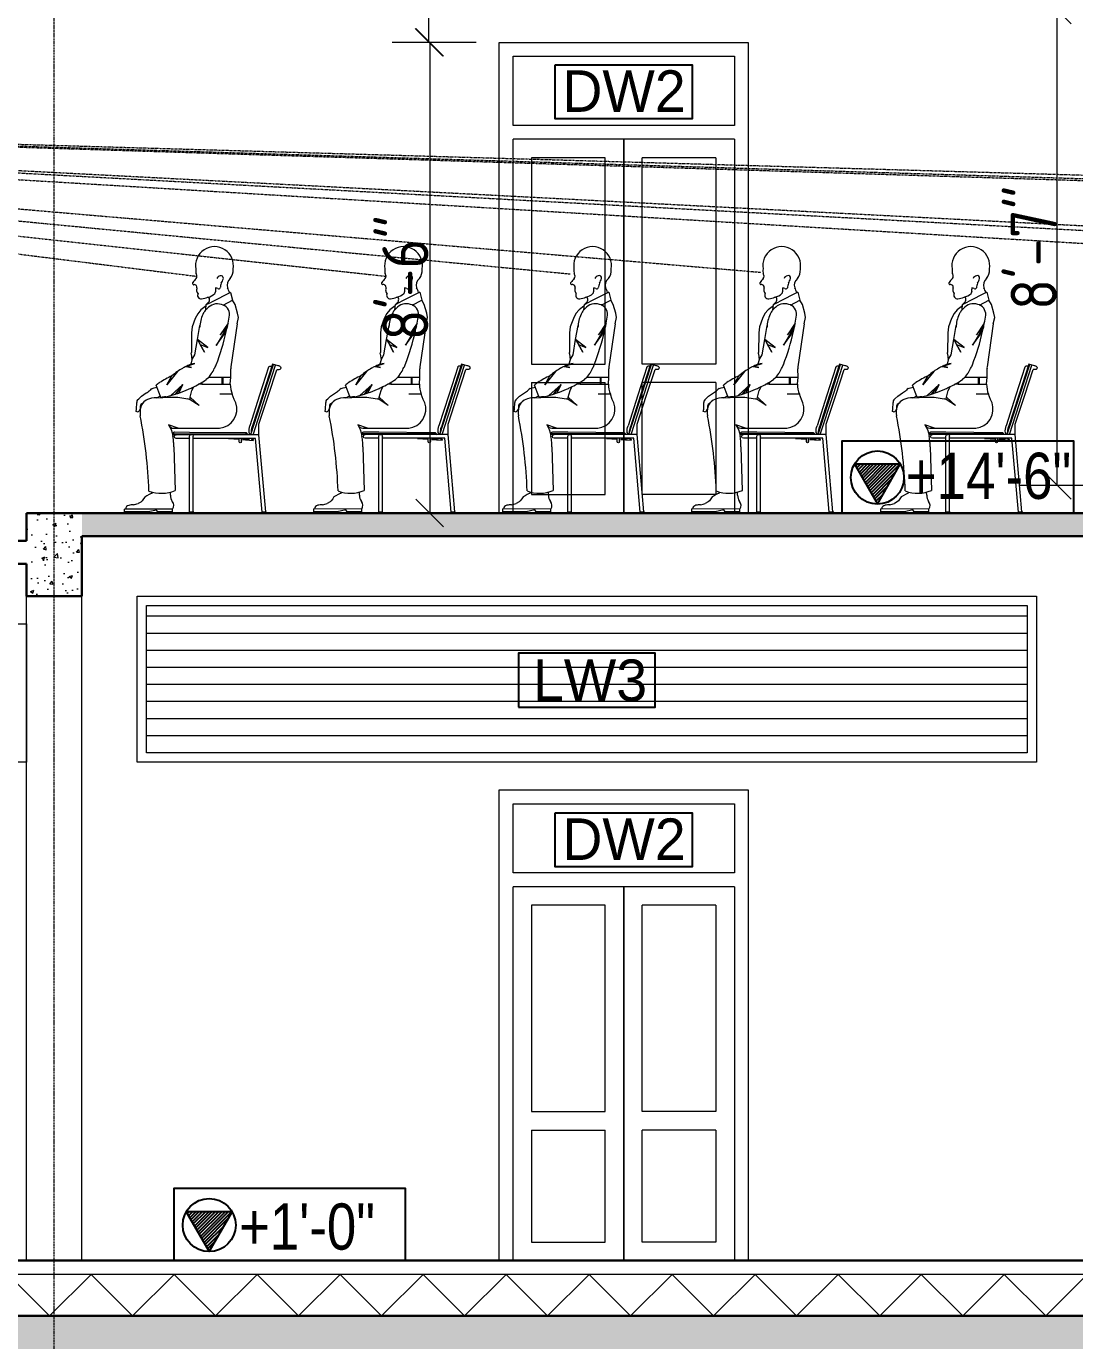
# Model space of a CAD drawing. Extents: x -95606 to 113309, y -42160 to -940.
# Drawn here: x -31186.8 to -30959.4, y -17771.3 to -17486.4 of the extents above; entities that cross this region are included whole.
import ezdxf

# ---------------------------------------------------------------- set-up
doc = ezdxf.new("R2010")
doc.units = 0
doc.header["$LTSCALE"] = 0.02
doc.header["$MEASUREMENT"] = 0
doc.header["$PDMODE"] = 3
doc.header["$PDSIZE"] = -2
for name, pattern in [('( Dashed )', [0.75, 0.5, -0.25]), ('ACAD_ISO04W100', [30, 24, -3, 0, -3]), ('CENTERX2', [101.6, 63.5, -12.7, 12.7, -12.7])]:
    doc.linetypes.add(name, pattern=pattern)
doc.layers.get('0').update_dxf_attribs({"linetype": 'CONTINUOUS'})
doc.layers.get('DEFPOINTS').update_dxf_attribs({"linetype": 'CONTINUOUS'})
for name, color, linetype, lineweight in [('DOOR WIN TEXT', 102, 'CONTINUOUS', 25), ('Hatch', 252, 'CONTINUOUS', 9), ('RBH CENTER LINE', 1, 'ACAD_ISO04W100', 13), ('RBH DIMENSIONS', 8, 'CONTINUOUS', 15), ('RBH hatch', 43, 'CONTINUOUS', 0), ('RBH TEXT', 50, 'CONTINUOUS', 13), ('RBH TEXT FRAME', 90, 'CONTINUOUS', 25), ('RBH WALL - 0.13', 253, 'CONTINUOUS', 13), ('RBH WALL - 0.18', 252, 'CONTINUOUS', 18), ('RBH WALL - 0.30', 7, 'CONTINUOUS', 30), ('RBH-FURNITURE', 112, 'CONTINUOUS', 15)]:
    doc.layers.add(name, color=color, linetype=linetype, lineweight=lineweight)
doc.layers.add('RBH DO & WIN', color=7, linetype='CONTINUOUS', lineweight=9, true_color=0x8a008a)
doc.styles.add('RBH-225', font='ARIALN.TTF', dxfattribs={"height": 225})
doc.styles.add('RBH-TEXT', font='ARIALN.TTF', dxfattribs={"height": 175})
doc.styles.get("Standard").update_dxf_attribs({"font": 'ISOCP'})
doc.dimstyles.new('RBH DIM 01', dxfattribs={"dimtxt": 10, "dimasz": 6, "dimexe": 8, "dimexo": 5, "dimgap": 0.09, "dimtad": 1, "dimdec": 0, "dimzin": 0, "dimdsep": 46, "dimlunit": 4, "dimtxsty": 'Standard', "dimblk": 'OBLIQUE', "dimcen": 0.09, "dimclrd": 4, "dimclre": 1, "dimclrt": 2, "dimadec": 0, "dimazin": 0, "dimtfac": 1, "dimtdec": 0, "dimtofl": 0, "dimtmove": 0, "dimatfit": 3, "dimldrblk": 'OPEN30', "dimfxl": 1, "dimtolj": 1, "dimtzin": 0, "dimlwd": -1, "dimlwe": -1, "dimarcsym": 0})
pattern_1 = [(50, (-400882.442, -522400.5036), (7.172601826, -0.62752135), [0.75, -8.25]), (355, (-400882.442, -522400.5036), (-1.38751334, 7.52192134), [0.6, -6.6]), (100.4514445, (-400881.8446, -522400.556), (5.78508847, 6.89439991), [0.63740192, -7.01142112]), (46.1842, (-400882.442, -522398.504), (10.67241331, -1.65519281), [1.125, -12.375]), (96.6356355, (-400881.553, -522398.642), (9.34661946, 9.741186), [0.95610342, -10.5171376]), (351.184164, (-400882.442, -522398.504), (9.34661945, 9.741186), [0.9, -9.90000001]), (21, (-400881.442, -522399.0036), (5.96907052, -4.026188907), [0.75, -8.25]), (326, (-400881.442, -522399.0036), (2.43315332, 7.25150045), [0.6, -6.6]), (71.4514447, (-400880.945, -522399.339), (8.40222377, 3.22531153), [0.6374019, -7.01142112]), (37.5, (-400882.4423, -522400.5036), (0.121598553, 3.328938538), [0, -6.52, 0, -6.7, 0, -6.625]), (7.5, (-400882.4423, -522400.5036), (2.630695374, 3.944117119), [0, -3.82, 0, -6.37, 0, -2.525]), (327.5, (-400884.6723, -522400.5036), (5.338224362, -0.225548717), [0, -2.5, 0, -7.8, 0, -10.35]), (317.5, (-400885.6723, -522400.5036), (5.831861693, 1.001049823), [0, -3.25, 0, -5.18, 0, -7.35])]

# ---------------------------------------------------------------- blocks, each defined once
blk = doc.blocks.new('GG5')
at = {"layer": 'RBH-FURNITURE'}
for p, q in [((-13.62, 15.69), (-13.42, 15.69)), ((-13.62, 14.89), (-13.16, 14.89)), ((-13.42, 15.69), (-12.18, 16.1)), ((-11.33, 9.35), (-13.16, 14.89)), ((-10.75, 9.35), (-12.86, 15.88)), ((-10.25, 9.35), (-12.4, 16.03)), ((-12.18, 16.1), (-10.02, 9.35)), ((-11.36, 15.41), (-9.42, 9.35)), ((-9.27, 3.1), (-11.33, 9.35)), ((-8, 0.8), (-10.75, 9.35)), ((-7.51, 0.85), (-10.25, 9.35)), ((-10.02, 9.35), (-7.83, 2.47)), ((-9.42, 9.35), (-7.31, 2.72)), ((-10.73, -15.93), (-9.27, 0.8)), ((-9.94, -16), (-8.54, 0)), ((-9.27, 0.8), (-6.69, 0.8)), ((-8.54, 0), (-4.97, 0)), ((-7.13, 1.21), (-7.32, 0.8)), ((-6.66, 0.95), (-6.82, 0.8)), ((-6.66, 0.95), (-6.69, 0.8)), ((-6.69, 0.8), (5.19, 0.8)), ((-6.66, 0.95), (5.77, 0.95)), ((-6.53, 0.95), (-6.53, 1.13)), ((5.77, 1.37), (-6.37, 1.29)), ((-5.78, 0), (-5.45, 0)), ((-5.45, -0.72), (-5.45, 0)), ((-4.97, 0), (4.97, 0)), ((-4.97, -0.72), (-4.97, 0)), ((4.97, 0), (4.97, 0.48)), ((4.97, 0.08), (4.97, 0.09)), ((4.97, 0.07), (4.97, 0.08)), ((4.97, -16), (4.97, 0)), ((5.56, 0.8), (9.46, 0.8)), ((9.02, 1.39), (5.77, 1.37)), ((5.77, 0.95), (9.46, 0.95)), ((5.77, 0.48), (5.77, 0.48)), ((5.77, 0), (5.77, 0.48)), ((5.77, 0.09), (5.77, 0.08)), ((5.77, 0.08), (5.77, 0.07)), ((5.77, -16), (5.77, 0)), ((5.77, 0), (8.69, 0)), ((9.26, 1.15), (9.26, 0.95)), ((9.46, 0.95), (9.46, 0.8)), ((-7.7, -0.01), (-7.98, -0.27)), ((-5.54, -0.24), (-7.98, -0.43)), ((-7.98, -0.27), (-7.98, -0.43)), ((-7.8, -0.11), (-7.8, -0.01)), ((-6.01, -0.18), (-6.75, -0.18)), ((-2.63, -0.01), (-4.97, -0.2)), ((-10.85, -16.12), (-10.83, -15.92)), ((-10.85, -16.12), (-9.85, -16.21)), ((-10.83, -15.92), (-9.84, -16.01)), ((-9.85, -16.21), (-9.84, -16.01)), ((4.87, -16.2), (4.87, -16)), ((4.87, -16), (5.87, -16)), ((4.87, -16.2), (5.87, -16.2)), ((5.87, -16.2), (5.87, -16))]:
    blk.add_line(p, q, dxfattribs=at)
at = {"layer": 'RBH-FURNITURE', "ltscale": 0.75}
blk.add_line((-9.27, 0.8), (-9.27, 3.1), dxfattribs=at)
at = {"layer": 'RBH-FURNITURE'}
for centre, radius, start, end in [((-13.62, 15.29), 0.4, 89.9996, 271.6586), ((-11.74, 15.29), 0.401, 17.896, 132.766), ((-11.71, 1.18), 4.09, 0.0294, 18.3736), ((-6.75, 1.1), 0.8, 197.8526, 201.9154), ((-6.75, 1.1), 1.28, 239.1233, 270), ((-10.38, 1.59), 3.27, 353.2419, 20.1196), ((-24.39, 18.73), 25.02, 314.2221, 315.6648), ((-6.37, 1.13), 0.16, 90.337, 180), ((-6.01, 0.06), 0.24, 194.1302, 345.8698), ((5.37, 0.44), 0.402, 5.8384, 175.0625), ((8.69, 0.4), 0.4, 0.0017, 90), ((8.69, 0.4), 0.4, 270, 359.9998), ((8.69, 0.4), 0.4, 270, 270.4497), ((9.02, 1.15), 0.24, 359.9988, 89.9501), ((-39.8, 34.48), 47.23, 312.3525, 313.1175), ((-5.21, -0.72), 0.24, 180, 0)]:
    blk.add_arc(centre, radius, start, end, dxfattribs=at)
blk = doc.blocks.new('btyr')
at = {"color": 7, "lineweight": 5}
for p, q in [((125.8, 467.3), (21.8, 415.1)), ((125.8, 467.3), (136.4, 425.6)), ((-35.3, 372.8), (-52.6, 352)), ((-6.8, 393.7), (-35.3, 372.8)), ((-9.1, 372.4), (-6, 400.9)), ((-6, 400.9), (8.2, 415.6)), ((-6, 400.9), (21.8, 415.1)), ((85.2, 398.3), (136.4, 425.6)), ((150.1, 401.3), (136.4, 425.6)), ((163.6, 354), (150.1, 401.3)), ((-66.4, 326), (-82.7, 280.8)), ((-52.6, 352), (-66.4, 326)), ((-53.8, 211.8), (-40.7, 288.3)), ((111.6, 300.3), (69.5, 236.6)), ((160.4, 296.4), (126.4, 63.6)), ((160.4, 296.4), (168.1, 331.5)), ((168.1, 331.5), (163.6, 354)), ((-86.3, 248.4), (-87.3, 140.8)), ((-82.7, 280.8), (-86.3, 248.4)), ((108.1, 282.1), (48, 180.1)), ((48, 180.1), (102.4, 255.8)), ((69.5, 236.6), (108.1, 282.1)), ((-68.2, 128.5), (-53.8, 211.8)), ((-53.8, 211.8), (-38.6, 184.5)), ((2, 168.8), (-53.8, 211.8)), ((-38.6, 184.5), (2, 168.8)), ((-15.6, 143.4), (-38.6, 184.5)), ((-38.6, 184.5), (-15.6, 143.4)), ((-112.2, 68.1), (-67.7, 81.9)), ((-84, 102.2), (-90.5, 77.6)), ((-67.7, 81.9), (-90.5, 77.6)), ((-87.8, 134), (-87.3, 140.8)), ((-87.8, 134), (-84, 102.2)), ((-84, 102.2), (-68.2, 128.5)), ((-162.9, 38.4), (-221, -33.2)), ((-221, -33.2), (-193.6, 14.5)), ((-116.5, 66), (-85.9, 60.7)), ((-85.9, 60.7), (-112.2, 68.1)), ((6, 5.2), (-6, -5.2)), ((7.6, 7.1), (6, 5.2)), ((10.2, 12.2), (7.6, 7.1)), ((7.6, 7.1), (78.7, 7.1)), ((20.4, 28), (10.2, 12.2)), ((78.7, 7.1), (78.7, -30.7)), ((78.7, 7.1), (83.5, 7.1)), ((83.5, 7.1), (83.5, -30.7)), ((83.5, 7.1), (126.7, 7.1)), ((123.9, -30.7), (126.7, 7.1)), ((126.7, 7.1), (126.4, 52.4)), ((-253.6, -96.7), (-277.1, -35.8)), ((-132.5, -32.2), (-198.7, -91.8)), ((-132.5, -32.2), (-174, -84.4)), ((-174, -84.4), (-132.5, -32.2)), ((-154.8, -78), (-132.5, -32.2)), ((-93.6, -100.8), (-84, -63.8)), ((-84, -63.8), (-74, -44)), ((-34.7, -30.7), (-48.6, -30.7)), ((-35.3, -22.8), (-34.7, -30.7)), ((-29.9, -30.7), (-34.7, -30.7)), ((-30.5, -20.3), (-29.9, -30.7)), ((-29.9, -30.7), (78.7, -30.7)), ((78.7, -30.7), (83.5, -30.7)), ((83.5, -30.7), (123.9, -30.7)), ((-384.7, -165.2), (-383.2, -129.9)), ((-383.3, -125.8), (-383.2, -129.9)), ((-378.7, -114.9), (-382.4, -120.6)), ((-378.7, -114.9), (-372.7, -110.3)), ((-372.7, -110.3), (-357.9, -94.8)), ((-350.6, -132.4), (-360.6, -140.9)), ((-355.1, -139.5), (-358.5, -145.6)), ((-357.9, -94.8), (-331.4, -77.7)), ((-350.6, -132.4), (-355.1, -139.5)), ((-344.2, -125.3), (-350.6, -132.4)), ((-332.5, -116.8), (-344.2, -125.3)), ((-324.5, -112.8), (-332.5, -116.8)), ((-314.4, -109.6), (-324.5, -112.8)), ((-303, -105.9), (-314.4, -109.6)), ((-288.1, -104), (-303, -105.9)), ((-276.2, -104), (-288.1, -104)), ((-276.2, -104), (-263.9, -99.5)), ((-276.2, -104), (-205.7, -101.2)), ((-253.6, -96.7), (-263.9, -99.5)), ((-253.9, -96.5), (-253.6, -96.7)), ((-251.8, -101.6), (-253.6, -96.7)), ((-205.7, -101.2), (-160.8, -100.5)), ((-160.8, -100.5), (-105.5, -110.1)), ((-94.4, -114.3), (-105.5, -110.1)), ((-94.4, -114.3), (-93.6, -100.8)), ((-45.2, -145.9), (-94.4, -114.3)), ((-93.6, -100.8), (-45.2, -145.9)), ((134.3, -84.6), (67.7, -84.6)), ((145, -113.3), (134.3, -84.6)), ((153.3, -131.2), (145, -113.3)), ((158.6, -153.7), (153.3, -131.2)), ((-387, -178), (-384.7, -165.2)), ((-381, -179.7), (-387, -178)), ((-368.6, -173.3), (-364.4, -165.9)), ((-364.4, -165.9), (-365.4, -177.2)), ((-365.4, -177.2), (-365.4, -188.6)), ((-365.4, -188.6), (-364.3, -201.9)), ((-364.1, -149.3), (-364.4, -165.9)), ((-361.8, -155.5), (-364.4, -165.9)), ((-358.5, -145.6), (-361.8, -155.5)), ((142.5, -222), (154.3, -197.2)), ((154.3, -197.2), (158.6, -177.5)), ((158.6, -177.5), (158.6, -153.7)), ((-158, -268.5), (-210.5, -250.7)), ((-210.5, -250.7), (-203.4, -259.9)), ((-210.5, -250.7), (-196.6, -276.4)), ((-203.4, -259.9), (-197.5, -265.1)), ((-197.5, -265.1), (-192, -267.8)), ((-196.6, -276.4), (-191.3, -293.5)), ((-192, -267.8), (-183.2, -268.5)), ((-183.2, -268.5), (-158, -268.5)), ((-158, -268.5), (66.2, -268.5)), ((66.2, -268.5), (88.4, -263.5)), ((88.4, -263.5), (109.7, -253.7)), ((109.7, -253.7), (128, -239.5)), ((128, -239.5), (142.5, -222)), ((-191.3, -293.5), (-187.6, -314.2)), ((-182.8, -369.1), (-175.3, -606.6)), ((-328.4, -635), (-338.9, -641.5)), ((-316.2, -627.6), (-328.4, -635)), ((-301.9, -621.1), (-316.2, -627.6)), ((-200.7, -632.2), (-201, -615.2)), ((-448.9, -722), (-448.9, -706.5)), ((-188.8, -706.8), (-448.9, -706.5)), ((-360.4, -668.6), (-376, -676.5)), ((-353.8, -661.7), (-360.4, -668.6)), ((-345.9, -651.8), (-353.8, -661.7)), ((-338.9, -641.5), (-345.9, -651.8)), ((-275.5, -712), (-322, -722.2)), ((-268.3, -722.1), (-275.5, -712)), ((-188.7, -722), (-188.8, -706.8)), ((-322, -722.2), (-448.9, -722)), ((-188.7, -722), (-268.3, -722.1))]:
    blk.add_line(p, q, dxfattribs=at)
for centre, radius, start, end in [((38.2, 612.3), 102.8, 349.72187, 190.27813), ((19.9, 584.6), 83.4, 173.56335, 192.21582), ((66.4, 587.3), 73.2, 321.68258, 3.96178), ((29.8, 585.9), 109.9, 3.38963, 4.22007), ((-73.1, 516.4), 7.97, 141.77203, 243.10557), ((72.1, 409.2), 188.4, 135.22286, 143.50147), ((-74.5, 514.1), 5.33, 245.49275, 283.40658), ((-70.2, 496), 13.3, 38.81268, 103.28449), ((-75.1, 554.5), 18.4, 317.02237, 42.97763), ((-77.8, 493.3), 21.1, 354.48309, 31.39559), ((73.5, 532.7), 24.5, 100.14571, 158.00324), ((73.8, 544.9), 12.9, 346.60906, 111.48734), ((191.4, 476.4), 123.2, 161.04317, 173.03294), ((-39.1, 583), 132, 329.69606, 341.87777), ((151.5, 506.3), 45.1, 127.75869, 198.55749), ((-25.5, 480.1), 33.3, 160.28476, 198.29003), ((-86, 439), 42.1, 32.51916, 46.76919), ((-34.9, 451), 18.8, 145.75567, 278.65972), ((-47.4, 568.1), 136.6, 276.44118, 291.08039), ((-18.5, 524.5), 86.2, 283.61145, 312.45484), ((1.7, 430), 10.6, 27.96859, 89.72241), ((-13.2, 428.8), 25.1, 328.36798, 14.40072), ((33, 468.9), 10.4, 309.69338, 8.65143), ((115.8, 478.7), 73, 170.05671, 186.5179), ((44.7, 472.9), 18.4, 52.52834, 92.34821), ((60.4, 496.7), 10.2, 243.62979, 328.29019), ((16.6, 438.4), 106.6, 15.08701, 30.15519), ((448.4, 485.4), 329.5, 183.35971, 183.69805), ((52.3, 315.9), 83.4, 137.40546, 151.22198), ((52.3, 315.9), 83.4, 130.74343, 137.40546), ((53.9, 332.4), 72.9, 72.22781, 140.15723), ((63.8, 347.7), 55.6, 356.68304, 77.1735), ((131.9, 274.5), 173.1, 175.45324, 178.411), ((131.9, 274.5), 173.1, 151.89199, 175.45324), ((-1161, 542.7), 1295.5, 348.39633, 349.21356), ((-1161, 542.7), 1295.5, 349.21356, 351.17013), ((-1161, 542.7), 1295.5, 338.83857, 347.20375), ((-1161, 542.7), 1295.5, 347.20375, 348.39633), ((44.8, -259.2), 362.9, 111.89097, 115.63386), ((-20.7, 96.7), 71.2, 323.60342, 342.32178), ((44.1, -489.9), 557.8, 115.14278, 122.93032), ((44.8, -259.2), 362.9, 124.92018, 131.05895), ((44.8, -259.2), 362.9, 119.81828, 124.92018), ((44.8, -259.2), 362.9, 116.38391, 119.81828), ((44.8, -259.2), 362.9, 118.04953, 119.81828), ((44.8, -259.2), 362.9, 115.63386, 116.38391), ((-22.9, 72.8), 62.4, 314.05665, 342.82699), ((163.8, 58.1), 37.8, 171.69432, 188.73583), ((-467.9, 147.7), 263.5, 301.18593, 303.93939), ((-433.6, 66.1), 177.5, 309.48504, 313.69895), ((-287, -83.3), 31.9, 115.35531, 138.69821), ((-360.6, 103.4), 168.8, 290.77693, 295.02963), ((-301.6, 72.1), 122.3, 275.82863, 283.63377), ((-36.9, -323.2), 374.5, 126.39493, 129.88819), ((-384, 578.3), 695.2, 289.24937, 293.82845), ((-384, 578.3), 695.2, 293.82845, 295.60421), ((-384, 578.3), 695.2, 295.60421, 302.93563), ((258.2, -32.7), 134.2, 179.13219, 202.72745), ((-377.2, -124.1), 6.3, 146.30993, 195.9454), ((-351.5, -149.5), 12.6, 136.62961, 178.89987), ((-211.1, -341.3), 243.1, 93.36136, 99.63384), ((-384, 578.3), 695.2, 283.19492, 285.45785), ((-384, 578.3), 695.2, 285.45785, 287.5813), ((-384, 578.3), 695.2, 287.5813, 289.24937), ((-379.5, -167.1), 12.6, 263.41806, 330.65167), ((-2895.1, -703), 2580, 2.0854, 11.19794), ((-394.3, -359.8), 211.7, 4.25454, 12.42447), ((-394.3, -359.8), 211.7, 357.48232, 4.25454), ((-249.2, -429.8), 191.6, 249.33256, 292.7092), ((-348.9, -556.8), 79.7, 306.15218, 312.24677), ((-149.6, -634.7), 51.1, 177.29065, 216.74365), ((-424.3, -706.8), 20.3, 96.30026, 179.14604), ((-396.8, -819.5), 136.2, 91.94497, 102.59926), ((-409, -605.9), 77.9, 275.58545, 295.07763), ((-215.8, -687.2), 33.4, 324.01662, 41.12771)]:
    blk.add_arc(centre, radius, start, end, dxfattribs=at)
blk = doc.blocks.new('_Oblique')
at = {"color": 0, "linetype": 'ByBlock', "lineweight": -2}
blk.add_line((-0.5, -0.5), (0.5, 0.5), dxfattribs=at)
blk = doc.blocks.new('*D684')
at = {"layer": 'DEFPOINTS', "color": 0, "ltscale": 0.75, "transparency": 16777216}
for p in [(369591.24, 504748.56), (369576.16, 504646.56), (369582.38, 504646.56)]:
    blk.add_point(p, dxfattribs=at)
at = {"layer": 'RBH DIMENSIONS', "color": 1, "ltscale": 0.75, "transparency": 16777216}
for p, q in [((369586.24, 504748.56), (369568.16, 504748.56)), ((369577.38, 504646.56), (369568.16, 504646.56))]:
    blk.add_line(p, q, dxfattribs=at)
at = {"layer": 'RBH DIMENSIONS', "color": 4, "ltscale": 0.75, "transparency": 16777216}
blk.add_line((369576.16, 504748.56), (369576.16, 504646.56), dxfattribs=at)
at = {"layer": 'RBH DIMENSIONS', "color": 4, "ltscale": 0.75, "transparency": 16777216, "xscale": 6, "yscale": 6, "zscale": 6}
for p, rotation in [((369576.16, 504748.56), 90), ((369576.16, 504646.56), 270)]:
    blk.add_blockref('_Oblique', p, dxfattribs=dict(at, rotation=rotation))
at = {"layer": 'RBH DIMENSIONS', "color": 2, "ltscale": 0.75, "transparency": 16777216, "insert": (369570.89, 504697.56), "char_height": 10, "attachment_point": 5, "rotation": 90}
blk.add_mtext('\\A1;8\'-6"', dxfattribs=at)
blk = doc.blocks.new('_Open30')
at = {"color": 0, "linetype": 'ByBlock', "lineweight": -2}
for p, q in [((-1, 0.268), (0, 0)), ((0, 0), (-1, -0.268)), ((0, 0), (-1, 0))]:
    blk.add_line(p, q, dxfattribs=at)
blk = doc.blocks.new('*D749')
at = {"layer": 'DEFPOINTS', "color": 0, "lineweight": -2, "ltscale": 0.75, "transparency": 16777216}
for p in [(-31099.43, -17442.29), (-31084.2, -17442.29), (-31084.2, -17489.94)]:
    blk.add_point(p, dxfattribs=at)
at = {"layer": 'RBH DIMENSIONS', "color": 1, "ltscale": 0.75, "transparency": 16777216}
for p, q in [((-31089.2, -17442.29), (-31107.43, -17442.29)), ((-31089.2, -17489.94), (-31107.43, -17489.94))]:
    blk.add_line(p, q, dxfattribs=at)
at = {"layer": 'RBH DIMENSIONS', "color": 4, "ltscale": 0.75, "transparency": 16777216}
blk.add_line((-31099.43, -17489.94), (-31099.43, -17442.29), dxfattribs=at)
at = {"layer": 'RBH DIMENSIONS', "color": 4, "ltscale": 0.75, "transparency": 16777216, "xscale": 6, "yscale": 6, "zscale": 6}
for p, rotation in [((-31099.43, -17442.29), 90), ((-31099.43, -17489.94), 270)]:
    blk.add_blockref('_Oblique', p, dxfattribs=dict(at, rotation=rotation))
at = {"layer": 'RBH DIMENSIONS', "color": 2, "ltscale": 0.75, "transparency": 16777216, "insert": (-31104.52, -17466.11), "char_height": 10, "attachment_point": 5, "rotation": 90}
blk.add_mtext("\\A1;4'", dxfattribs=at)
blk = doc.blocks.new('*D752')
at = {"layer": 'DEFPOINTS', "color": 0, "lineweight": -2, "ltscale": 0.75, "transparency": 16777216}
for p in [(-30963.21, -17482.94), (-30943.7, -17482.94), (-30939.82, -17585.94)]:
    blk.add_point(p, dxfattribs=at)
at = {"layer": 'RBH DIMENSIONS', "color": 1, "ltscale": 0.75, "transparency": 16777216}
for p, q in [((-30948.7, -17482.94), (-30971.21, -17482.94)), ((-30944.82, -17585.94), (-30971.21, -17585.94))]:
    blk.add_line(p, q, dxfattribs=at)
at = {"layer": 'RBH DIMENSIONS', "color": 4, "ltscale": 0.75, "transparency": 16777216}
blk.add_line((-30963.21, -17585.94), (-30963.21, -17482.94), dxfattribs=at)
at = {"layer": 'RBH DIMENSIONS', "color": 4, "ltscale": 0.75, "transparency": 16777216, "xscale": 6, "yscale": 6, "zscale": 6}
for p, rotation in [((-30963.21, -17482.94), 90), ((-30963.21, -17585.94), 270)]:
    blk.add_blockref('_Oblique', p, dxfattribs=dict(at, rotation=rotation))
at = {"layer": 'RBH DIMENSIONS', "color": 2, "ltscale": 0.75, "transparency": 16777216, "insert": (-30968.3, -17534.44), "char_height": 10, "attachment_point": 5, "rotation": 90}
blk.add_mtext('\\A1;8\'-7"', dxfattribs=at)
blk = doc.blocks.new('HGHBT')
at = {"layer": 'RBH DO & WIN', "ltscale": 0.75}
for p, q in [((-54, 0), (-54, 102)), ((-54, 102), (0, 102)), ((0, 102), (0, 0)), ((-51, 84), (-51, 99)), ((-51, 99), (-3, 99)), ((-27, 99), (-3, 99)), ((-3, 99), (-3, 84)), ((-3, 99), (-3, 84)), ((-3, 84), (-51, 84)), ((-51, 0), (-51, 81)), ((-3, 81), (-51, 81)), ((-27, 81), (-27, 0)), ((-27, 0), (-27, 81)), ((-3, 81), (-3, 0)), ((-3, 81), (-3, 0)), ((-47, 77), (-47, 32.28)), ((-31, 77), (-47, 77)), ((-31, 32.28), (-31, 77)), ((-23, 32.28), (-23, 77)), ((-7, 77), (-23, 77)), ((-7, 77), (-7, 32.28)), ((-47, 32.28), (-31, 32.28)), ((-7, 32.28), (-23, 32.28)), ((-47, 28.28), (-47, 4)), ((-47, 28.28), (-31, 28.28)), ((-31, 4), (-31, 28.28)), ((-7, 28.28), (-23, 28.28)), ((-23, 4), (-23, 28.28)), ((-7, 28.28), (-7, 4)), ((-47, 4), (-31, 4)), ((-7, 4), (-23, 4))]:
    blk.add_line(p, q, dxfattribs=at)
at = {"layer": 'RBH DIMENSIONS', "ltscale": 0.75}
dim = blk.add_linear_dim(base=(-69.08, 0), p1=(-54, 102), p2=(-62.86, 0), angle=90, dimstyle='RBH DIM 01', dxfattribs=at)
dim.commit()
dim.dimension.update_dxf_attribs({"geometry": '*D684', "text_midpoint": (-74.35, 51), "insert": (-369645.24, -504646.56)})

msp = doc.modelspace()

# ---------------------------------------------------------------- hatches: boundary and pattern name
at = {"layer": 'Hatch', "ltscale": 0.75}
h = msp.add_hatch(dxfattribs=at)
h.set_pattern_fill('AR-CONC', color=256)
h.set_pattern_definition(pattern_1)
h.paths.add_polyline_path([(-31174.703, -17591.942), (-31186.703, -17591.942), (-31186.703, -17597.942), (-31186.703, -17609.942), (-31174.703, -17609.942)])
h = msp.add_hatch(dxfattribs=at)
h.set_pattern_fill('AR-CONC', color=256)
h.set_pattern_definition(pattern_1)
h.paths.add_polyline_path([(-31174.703, -17596.942), (-30955.703, -17596.942), (-30955.703, -17591.942), (-31009.816, -17591.942), (-31174.703, -17591.942), (-31174.703, -17609.942), (-31174.703, -17609.942)])
at = {"layer": 'RBH hatch'}
h = msp.add_hatch(dxfattribs=at)
h.set_pattern_fill('EARTH', color=256, scale=24)
h.set_pattern_definition([(0, (-400882.442, -522400.5036), (6, 6), [6, -6]), (0, (-400882.442, -522398.2536), (6, 6), [6, -6]), (0, (-400882.442, -522396.0036), (6, 6), [6, -6]), (90, (-400881.692, -522395.2536), (-6, 6), [6, -6]), (90, (-400879.442, -522395.2536), (-6, 6), [6, -6]), (90, (-400877.192, -522395.2536), (-6, 6), [6, -6])])
h.paths.add_polyline_path([(-31793.703, -17993.942), (-31793.703, -17999.942), (-31864.551, -17999.942), (-31864.551, -18023.942), (-31769.703, -18023.942), (-31769.703, -18017.942), (-31337.703, -18017.942), (-31337.703, -17789.942), (-31160.703, -17789.942), (-31160.703, -17765.942), (-31361.703, -17765.942), (-31361.703, -17993.942)])
h.paths.add_polyline_path([(-30953.703, -17765.942), (-31160.703, -17765.942), (-31160.703, -17789.942), (-30953.703, -17789.942)])
h.paths.add_polyline_path([(-30746.703, -17765.942), (-30953.703, -17765.942), (-30953.703, -17789.942), (-30746.703, -17789.942)])
h.paths.add_polyline_path([(-30539.703, -17765.942), (-30746.703, -17765.942), (-30746.703, -17789.942), (-30539.703, -17789.942)])
h.paths.add_polyline_path([(-30344.703, -17765.942), (-30539.703, -17765.942), (-30539.703, -17789.942), (-30344.703, -17789.942)])
h.paths.add_polyline_path([(-30197.703, -17765.942), (-30344.703, -17765.942), (-30344.703, -17789.942), (-30197.703, -17789.942)])
h.paths.add_polyline_path([(-30014.621, -17765.942), (-30197.703, -17765.942), (-30197.703, -17789.942), (-30014.621, -17789.942)])
at = {"layer": 'RBH TEXT FRAME'}
h = msp.add_hatch(dxfattribs=at)
h.set_pattern_fill('ANSI31', color=1, scale=4)
h.set_pattern_definition([(45, (-130547.7643, -18409.7662), (-0.3535533906, 0.3535533906), [])])
h.paths.add_polyline_path([(-30997.223, -17581.367), (-31007.188, -17581.367), (-31002.206, -17589.996)])
h = msp.add_hatch(dxfattribs=at)
h.set_pattern_fill('ANSI31', color=1, scale=4)
h.set_pattern_definition([(45, (-130692.65073, -18571.7662), (-0.3535533906, 0.3535533906), [])])
h.paths.add_polyline_path([(-31147.092, -17751.996), (-31142.11, -17743.367), (-31152.074, -17743.367)])

# ---------------------------------------------------------------- linework, layer by layer
at = {"layer": 'RBH CENTER LINE', "linetype": 'CENTERX2', "ltscale": 0.12}
msp.add_line((-31180.703, -18008.254), (-31180.703, -16985.003), dxfattribs=at)
at = {"layer": 'RBH DO & WIN', "ltscale": 0.75}
for p, q in [((-31160.703, -17614.244), (-30969.703, -17614.244)), ((-31160.703, -17617.942), (-30969.703, -17617.942)), ((-31160.703, -17621.64), (-30969.703, -17621.64)), ((-31160.703, -17625.338), (-30969.703, -17625.338)), ((-31160.703, -17629.036), (-30969.703, -17629.036)), ((-31160.703, -17632.734), (-30969.703, -17632.734)), ((-31160.703, -17636.432), (-30969.703, -17636.432)), ((-31160.703, -17640.13), (-30969.703, -17640.13)), ((-31084.203, -17753.942), (-31084.203, -17651.942)), ((-31084.203, -17651.942), (-31030.203, -17651.942)), ((-31030.203, -17651.942), (-31030.203, -17753.942)), ((-31081.203, -17669.942), (-31081.203, -17654.942)), ((-31081.203, -17654.942), (-31033.203, -17654.942)), ((-31057.203, -17654.942), (-31033.203, -17654.942)), ((-31033.203, -17654.942), (-31033.203, -17669.942)), ((-31033.203, -17654.942), (-31033.203, -17669.942)), ((-31033.203, -17669.942), (-31081.203, -17669.942)), ((-31081.203, -17753.942), (-31081.203, -17672.942)), ((-31033.203, -17672.942), (-31081.203, -17672.942)), ((-31057.203, -17672.942), (-31057.203, -17753.942)), ((-31057.203, -17753.942), (-31057.203, -17672.942)), ((-31033.203, -17672.942), (-31033.203, -17753.942)), ((-31033.203, -17672.942), (-31033.203, -17753.942)), ((-31077.203, -17676.942), (-31077.203, -17721.657)), ((-31061.203, -17676.942), (-31077.203, -17676.942)), ((-31061.203, -17721.657), (-31061.203, -17676.942)), ((-31053.203, -17721.657), (-31053.203, -17676.942)), ((-31037.203, -17676.942), (-31053.203, -17676.942)), ((-31037.203, -17676.942), (-31037.203, -17721.657)), ((-31077.203, -17721.657), (-31061.203, -17721.657)), ((-31037.203, -17721.657), (-31053.203, -17721.657)), ((-31077.203, -17725.657), (-31077.203, -17749.942)), ((-31077.203, -17725.657), (-31061.203, -17725.657)), ((-31061.203, -17749.942), (-31061.203, -17725.657)), ((-31037.203, -17725.657), (-31053.203, -17725.657)), ((-31053.203, -17749.942), (-31053.203, -17725.657)), ((-31037.203, -17725.657), (-31037.203, -17749.942)), ((-31077.203, -17749.942), (-31061.203, -17749.942)), ((-31037.203, -17749.942), (-31053.203, -17749.942))]:
    msp.add_line(p, q, dxfattribs=at)
for points in [[(-31162.703, -17609.942), (-30967.703, -17609.942), (-30967.703, -17645.942), (-31162.703, -17645.942)], [(-31160.703, -17611.942), (-30969.703, -17611.942), (-30969.703, -17643.942), (-31160.703, -17643.942)], [(-31186.703, -17645.942), (-31361.703, -17645.942), (-31361.703, -17615.942), (-31186.703, -17615.942)]]:
    msp.add_lwpolyline(points, close=True, dxfattribs=at)
at = {"layer": 'RBH TEXT FRAME', "color": 4}
for points in [[(-31072.035, -17494.796), (-31042.37, -17494.796), (-31042.37, -17506.477), (-31072.035, -17506.477)], [(-31080.035, -17633.99), (-31050.37, -17633.99), (-31050.37, -17622.309), (-31080.035, -17622.309)], [(-31072.035, -17656.934), (-31042.37, -17656.934), (-31042.37, -17668.614), (-31072.035, -17668.614)]]:
    msp.add_lwpolyline(points, close=True, dxfattribs=at)
at = {"layer": 'RBH TEXT FRAME', "color": 1}
for points in [[(-30959.703, -17591.942), (-31009.816, -17591.942), (-31009.816, -17576.29), (-30959.703, -17576.29)], [(-31002.206, -17589.996), (-30997.223, -17581.367), (-31007.188, -17581.367)], [(-31104.589, -17753.942), (-31154.703, -17753.942), (-31154.703, -17738.29), (-31104.589, -17738.29)], [(-31147.092, -17751.996), (-31142.11, -17743.367), (-31152.074, -17743.367)]]:
    msp.add_lwpolyline(points, close=True, dxfattribs=at)
for centre in [(-31002.206, -17584.243), (-31147.092, -17746.243)]:
    msp.add_circle(centre, 5.754, dxfattribs=at)
at = {"layer": 'RBH WALL - 0.13', "ltscale": 0.75}
for p, q in [((-31181.703, -17765.942), (-31190.703, -17756.942)), ((-31181.703, -17765.942), (-31172.703, -17756.942)), ((-31163.703, -17765.942), (-31172.703, -17756.942)), ((-31163.703, -17765.942), (-31154.703, -17756.942)), ((-31145.703, -17765.942), (-31154.703, -17756.942)), ((-31145.703, -17765.942), (-31136.703, -17756.942)), ((-31127.703, -17765.942), (-31136.703, -17756.942)), ((-31127.703, -17765.942), (-31118.703, -17756.942)), ((-31109.703, -17765.942), (-31118.703, -17756.942)), ((-31109.703, -17765.942), (-31100.703, -17756.942)), ((-31091.703, -17765.942), (-31100.703, -17756.942)), ((-31091.703, -17765.942), (-31082.703, -17756.942)), ((-31073.703, -17765.942), (-31082.703, -17756.942)), ((-31073.703, -17765.942), (-31064.703, -17756.942)), ((-31055.703, -17765.942), (-31064.703, -17756.942)), ((-31055.703, -17765.942), (-31046.703, -17756.942)), ((-31037.703, -17765.942), (-31046.703, -17756.942)), ((-31037.703, -17765.942), (-31028.703, -17756.942)), ((-31019.703, -17765.942), (-31028.703, -17756.942)), ((-31019.703, -17765.942), (-31010.703, -17756.942)), ((-31001.703, -17765.942), (-31010.703, -17756.942)), ((-31001.703, -17765.942), (-30992.703, -17756.942)), ((-30983.703, -17765.942), (-30992.703, -17756.942)), ((-30983.703, -17765.942), (-30974.703, -17756.942)), ((-30965.703, -17765.942), (-30974.703, -17756.942)), ((-30965.703, -17765.942), (-30956.703, -17756.942))]:
    msp.add_line(p, q, dxfattribs=at)
at = {"layer": 'RBH WALL - 0.18', "ltscale": 0.75}
for p, q in [((-31186.703, -17753.942), (-31186.703, -17609.942)), ((-31174.703, -17753.942), (-31174.703, -17609.942)), ((-30370.099, -17756.942), (-31361.703, -17756.942))]:
    msp.add_line(p, q, dxfattribs=at)
at = {"layer": 'RBH WALL - 0.30', "color": 1, "linetype": '( Dashed )', "lineweight": 5, "ltscale": 0.25}
for q in [(-31068.847, -17540.106), (-30943.8, -17534.315), (-31149.742, -17540.628), (-31108.742, -17540.614), (-31027.457, -17539.761), (-30903.286, -17533.605), (-30861.975, -17534.614), (-30741.269, -17526.658), (-30699.479, -17527.325), (-30658.17, -17527.338)]:
    msp.add_line((-31436.589, -17504.837), q, dxfattribs=at)
at = {"layer": 'RBH WALL - 0.30', "ltscale": 0.75}
for p, q in [((-31186.703, -17597.942), (-31186.703, -17591.942)), ((-31186.703, -17591.942), (-30955.703, -17591.942)), ((-31793.703, -17597.942), (-31186.703, -17597.942)), ((-31186.703, -17596.942), (-31186.703, -17597.942)), ((-31174.703, -17609.942), (-31174.703, -17596.942)), ((-31174.703, -17596.942), (-30955.703, -17596.942)), ((-31361.703, -17602.942), (-31186.703, -17602.942)), ((-31186.703, -17602.942), (-31186.703, -17609.942)), ((-31186.703, -17609.942), (-31174.703, -17609.942)), ((-30370.099, -17753.942), (-31361.703, -17753.942))]:
    msp.add_line(p, q, dxfattribs=at)
msp.add_lwpolyline([(-31864.551, -17999.942), (-31793.703, -17999.942), (-31793.703, -17993.942), (-31361.703, -17993.942), (-31361.703, -17765.942), (-30014.621, -17765.942)], dxfattribs=at)

# ---------------------------------------------------------------- block references
at = {"layer": 'RBH DIMENSIONS', "xscale": -1}
for p in [(-31145.572, -17575.756), (-31104.572, -17575.742), (-31063.572, -17575.742), (-31022.572, -17575.742), (-30981.572, -17575.742)]:
    msp.add_blockref('GG5', p, dxfattribs=at)
at = {"layer": 'RBH WALL - 0.30'}
msp.add_blockref('HGHBT', (-31030.203, -17591.942), dxfattribs=at)
at = {"layer": 'RBH-FURNITURE', "xscale": 0.04, "yscale": 0.04, "zscale": 0.04}
for p in [(-31147.475, -17562.806), (-31106.475, -17562.792), (-31065.475, -17562.792), (-31024.475, -17562.792), (-30983.475, -17562.792)]:
    msp.add_blockref('btyr', p, dxfattribs=at)

# ---------------------------------------------------------------- texts
at = {"layer": 'DOOR WIN TEXT', "color": 4, "char_height": 9, "style": 'RBH-225'}
for s, insert, attachment_point in [('\\pi21.999;{\\fStylus BT|b0|i0|c0|p34;DW2}', (-31092.519, -17495.984), 1), ('\\pi23.637;{\\fStylus BT|b0|i0|c0|p34;LW3}', (-31100.519, -17632.802), 7), ('\\pi21.999;{\\fStylus BT|b0|i0|c0|p34;DW2}', (-31092.519, -17658.122), 1)]:
    msp.add_mtext_dynamic_manual_height_columns(s, width=70.71517, gutter_width=1, heights=[0], dxfattribs=dict(at, insert=insert, attachment_point=attachment_point))
at = {"layer": 'RBH TEXT', "char_height": 10, "attachment_point": 1, "style": 'RBH-TEXT'}
for s, insert in [(' +14\'-6" ', (-30999.224, -17578.869)), (' +1\'-0" ', (-31143.829, -17741.571))]:
    msp.add_mtext_dynamic_manual_height_columns(s, width=754.00156, gutter_width=280, heights=[0], dxfattribs=dict(at, insert=insert))

# ---------------------------------------------------------------- dimensions: what is measured, and where the dimension line sits
at = {"layer": 'RBH DIMENSIONS', "ltscale": 0.75}
for base, p1, p2, picture, middle in [((-31099.432, -17442.288), (-31084.203, -17489.942), (-31084.203, -17442.288), '*D749', (-31104.522, -17466.115)), ((-30963.206, -17482.942), (-30939.817, -17585.942), (-30943.703, -17482.942), '*D752', (-30968.296, -17534.442))]:
    dim = msp.add_linear_dim(base=base, p1=p1, p2=p2, angle=90, dimstyle='RBH DIM 01', dxfattribs=at)
    dim.commit()
    dim.dimension.update_dxf_attribs({"geometry": picture, "text_midpoint": middle})

doc.saveas('drawing.dxf')
